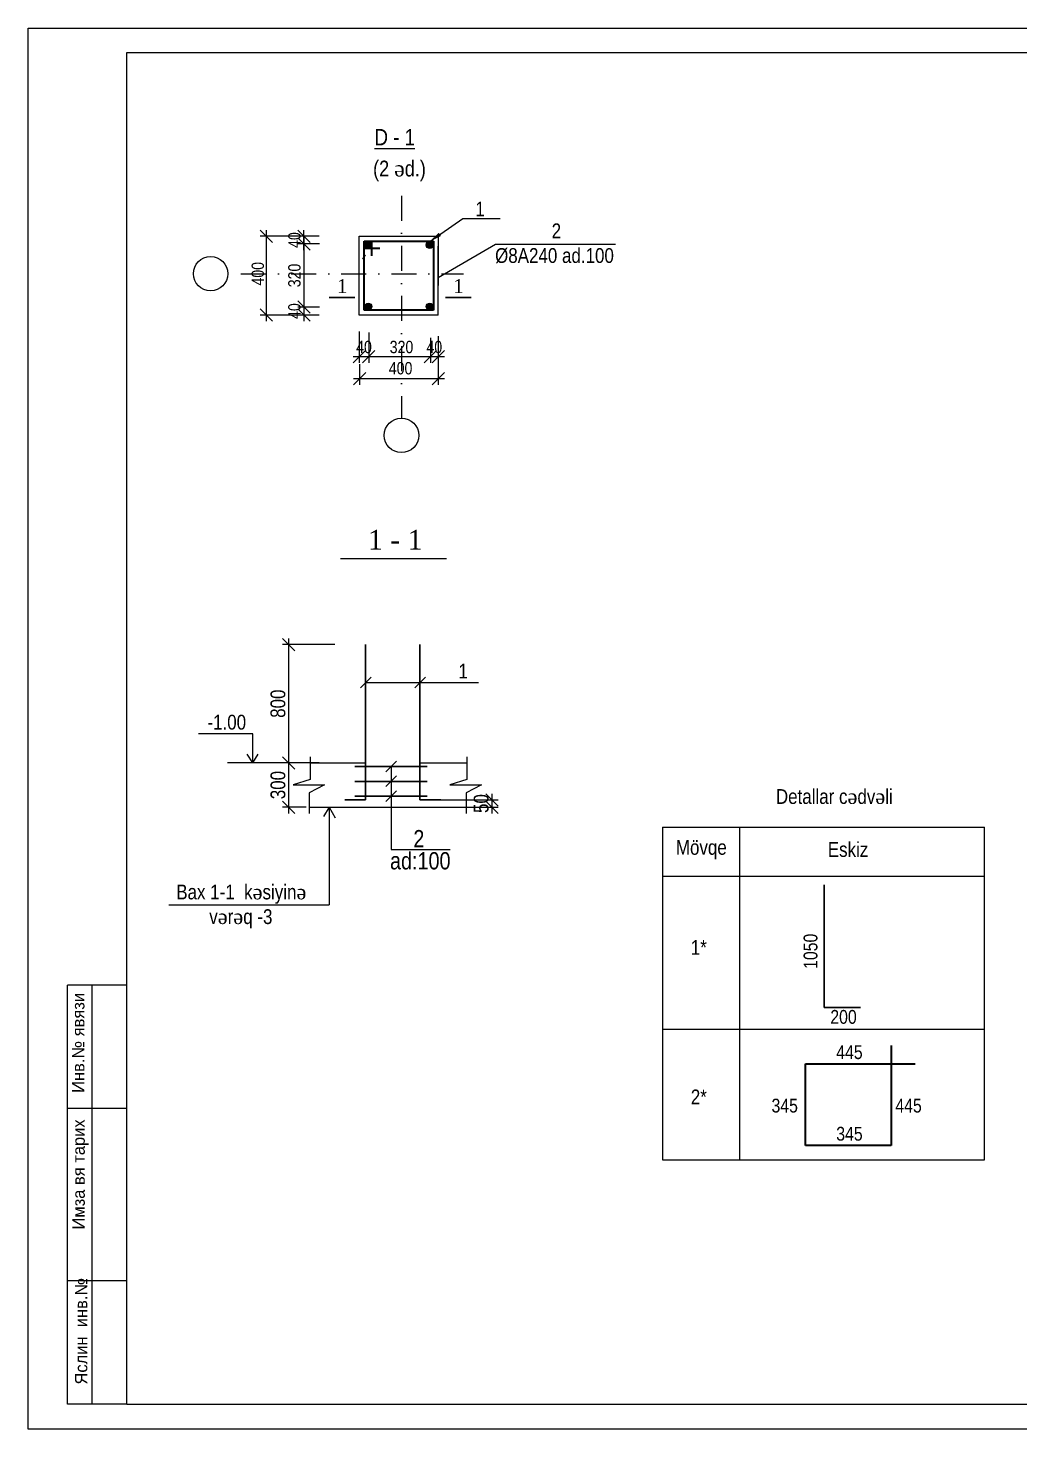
# Model space of a CAD drawing. Header units: millimetres. Extents: x 806395 to 2097197, y -233789 to 193681.
# Drawn here: x 2056986 to 2077092, y -145537 to -117129 of the extents above; entities that cross this region are included whole.
import ezdxf

# ---------------------------------------------------------------- set-up
doc = ezdxf.new("R2010")
doc.units = ezdxf.units.MM
doc.linetypes.add('DASHDOTX2', pattern=[50.8, 25.4, -12.7, 0, -12.7])
doc.layers.add('Ox xetti', color=7, linetype='Continuous')
doc.layers.add('text', color=7, linetype='Continuous')
for name, color, linetype, lineweight in [('аракясмя', 130, 'Continuous', 20), ('арматура', 142, 'Continuous', 40), ('Х - диварлар.', 31, 'Continuous', 25)]:
    doc.layers.add(name, color=color, linetype=linetype, lineweight=lineweight)
doc.styles.add('CP_ATTR', font='A3TI(LA).TTF')
doc.styles.add('RomanS', font='times.ttf', dxfattribs={"height": 300})
doc.styles.add('style1', font='A3TI(LA).TTF', dxfattribs={"height": 400})
doc.styles.add('style6', font='ARIALN.TTF', dxfattribs={"height": 300})
doc.styles.add('Times New Roman', font='times.ttf')
doc.dimstyles.new('DIM_100', dxfattribs={"dimscale": 100, "dimtxt": 400, "dimasz": 2.5, "dimexe": 1.25, "dimexo": 0.625, "dimtad": 1, "dimdec": 0, "dimtxsty": 'style1', "dimblk": 'OBLIQUE', "dimcen": 2.5, "dimdle": 1.25, "dimclrd": 251, "dimclre": 251, "dimaunit": 1, "dimadec": 3, "dimazin": 0, "dimtfac": 1, "dimtdec": 0, "dimtmove": 1, "dimatfit": 3, "dimfxl": 1.25, "dimlwd": 13, "dimlwe": 5, "dimarcsym": 0})

# ---------------------------------------------------------------- blocks, each defined once
blk = doc.blocks.new('ntnntyht')
at = {"lineweight": 25}
for p, q in [((1961564, -20955), (2003567, -20955)), ((1963654, -41225), (1962400, -41225)), ((1963656, -43837), (1962402, -43837)), ((1963656, -47494), (1962402, -47494)), ((1963654, -50106), (1962400, -50106))]:
    blk.add_line(p, q, dxfattribs=at)
at = {"color": 1, "lineweight": 25}
for p, q in [((1961564, -50629), (1961564, -20955)), ((2003567, -50629), (1961564, -50629))]:
    blk.add_line(p, q, dxfattribs=at)
at = {"lineweight": 25, "ltscale": 15}
blk.add_line((2003045, -21477), (1963653, -21477), dxfattribs=at)
at = {"color": 1, "lineweight": 25, "ltscale": 15}
for q in [(1963654, -21476), (2003045, -50106)]:
    blk.add_line((1963654, -50106), q, dxfattribs=at)
at = {"lineweight": 25, "ltscale": 0.25}
for p, q in [((1962400, -50106), (1962400, -41225)), ((1962922, -50107), (1962922, -41225))]:
    blk.add_line(p, q, dxfattribs=at)
at = {"lineweight": 25, "char_height": 261.21, "width": 6227.25, "attachment_point": 1, "rotation": 90, "style": 'CP_ATTR'}
for s, insert in [('\\pt3143;Инв.№ явязи', (1962497, -43510)), ('\\pt3143;Имза вя тарих', (1962505, -46404)), ('\\pt3143;Яслин  инв.№', (1962558, -49687))]:
    blk.add_mtext(s, dxfattribs=dict(at, insert=insert))
blk = doc.blocks.new('_Oblique')
at = {"color": 0, "linetype": 'ByBlock', "lineweight": -2}
blk.add_line((-0.5, -0.5), (0.5, 0.5), dxfattribs=at)
blk = doc.blocks.new('*D56')
at = {"color": 251, "lineweight": 5, "ltscale": 15, "transparency": 16777216}
for p, q in [((2065301, -123615), (2065301, -124364)), ((2063707, -123944), (2063707, -124364))]:
    blk.add_line(p, q, dxfattribs=at)
at = {"color": 251, "linetype": 'ByBlock', "lineweight": 13, "ltscale": 15, "transparency": 16777216}
blk.add_line((2063582, -124239), (2065426, -124239), dxfattribs=at)
at = {"layer": 'Defpoints', "color": 0, "ltscale": 15, "transparency": 16777216}
for p in [(2065301, -123552, 53), (2063707, -123881), (2065301, -124239)]:
    blk.add_point(p, dxfattribs=at)
at = {"color": 251, "lineweight": 13, "ltscale": 15, "transparency": 16777216, "xscale": 250, "yscale": 250, "zscale": 250, "rotation": 180}
blk.add_blockref('_Oblique', (2063707, -124239), dxfattribs=at)
at = {"color": 251, "lineweight": 13, "ltscale": 15, "transparency": 16777216, "xscale": 250, "yscale": 250, "zscale": 250}
blk.add_blockref('_Oblique', (2065301, -124239), dxfattribs=at)
at = {"color": 0, "lineweight": 5, "ltscale": 15, "transparency": 16777216, "insert": (2064538, -124029), "char_height": 300, "attachment_point": 5, "style": 'style6'}
blk.add_mtext('{\\fArial Narrow|b0|i0|c238|p34;\\H0.83333x;400}', dxfattribs=at)
blk = doc.blocks.new('*D57')
at = {"color": 251, "linetype": 'ByBlock', "lineweight": 13, "ltscale": 15, "transparency": 16777216}
blk.add_line((2061819, -123075), (2061819, -121225), dxfattribs=at)
at = {"color": 251, "lineweight": 5, "ltscale": 15, "transparency": 16777216}
for p, q in [((2062887, -121350), (2061694, -121350)), ((2062887, -122950), (2061694, -122950))]:
    blk.add_line(p, q, dxfattribs=at)
at = {"layer": 'Defpoints', "color": 0, "ltscale": 15, "transparency": 16777216}
for p in [(2061819, -121350), (2062950, -121350), (2062950, -122950)]:
    blk.add_point(p, dxfattribs=at)
at = {"color": 251, "lineweight": 13, "ltscale": 15, "transparency": 16777216, "xscale": 250, "yscale": 250, "zscale": 250}
for p, rotation in [((2061819, -121350), 90), ((2061819, -122950), 270)]:
    blk.add_blockref('_Oblique', p, dxfattribs=dict(at, rotation=rotation))
at = {"color": 0, "lineweight": 5, "ltscale": 15, "transparency": 16777216, "insert": (2061645, -122112), "char_height": 300, "attachment_point": 5, "rotation": 90, "style": 'style6'}
blk.add_mtext('{\\fArial Narrow|b0|i0|c238|p34;\\H0.83333x;400}', dxfattribs=at)
blk = doc.blocks.new('*D58')
at = {"color": 251, "linetype": 'ByBlock', "lineweight": 13, "ltscale": 15, "transparency": 16777216}
blk.add_line((2063766, -123790), (2065266, -123790), dxfattribs=at)
at = {"color": 251, "lineweight": 5, "ltscale": 15, "transparency": 16777216}
for p, q in [((2063891, -123852), (2063891, -123915)), ((2065141, -123852), (2065141, -123915))]:
    blk.add_line(p, q, dxfattribs=at)
at = {"layer": 'Defpoints', "color": 0, "ltscale": 15, "transparency": 16777216}
for p in [(2063891, -123790), (2065141, -123790), (2065141, -123790)]:
    blk.add_point(p, dxfattribs=at)
at = {"color": 251, "lineweight": 13, "ltscale": 15, "transparency": 16777216, "xscale": 250, "yscale": 250, "zscale": 250, "rotation": 180}
blk.add_blockref('_Oblique', (2063891, -123790), dxfattribs=at)
at = {"color": 251, "lineweight": 13, "ltscale": 15, "transparency": 16777216, "xscale": 250, "yscale": 250, "zscale": 250}
blk.add_blockref('_Oblique', (2065141, -123790), dxfattribs=at)
at = {"color": 0, "lineweight": 5, "ltscale": 15, "transparency": 16777216, "insert": (2064556, -123599), "char_height": 300, "attachment_point": 5, "style": 'style6'}
blk.add_mtext('{\\fArial Narrow|b0|i0|c238|p34;\\H0.83333x;320}', dxfattribs=at)
blk = doc.blocks.new('*D59')
at = {"color": 251, "linetype": 'ByBlock', "lineweight": 13, "ltscale": 15, "transparency": 16777216}
blk.add_line((2066387, -132655), (2066387, -133055), dxfattribs=at)
at = {"color": 251, "lineweight": 5, "ltscale": 15, "transparency": 16777216}
for p, q in [((2065197, -132780), (2066512, -132780)), ((2065197, -132930), (2066512, -132930))]:
    blk.add_line(p, q, dxfattribs=at)
at = {"layer": 'Defpoints', "color": 0, "ltscale": 15, "transparency": 16777216}
for p in [(2065134, -132780), (2065134, -132930), (2066387, -132930)]:
    blk.add_point(p, dxfattribs=at)
at = {"color": 251, "lineweight": 13, "ltscale": 15, "transparency": 16777216, "xscale": 250, "yscale": 250, "zscale": 250}
for p, rotation in [((2066387, -132780), 90), ((2066387, -132930), 270)]:
    blk.add_blockref('_Oblique', p, dxfattribs=dict(at, rotation=rotation))
at = {"color": 0, "lineweight": 5, "ltscale": 15, "transparency": 16777216, "insert": (2066172, -132855), "char_height": 300, "attachment_point": 5, "rotation": 90, "style": 'style6'}
blk.add_mtext('50', dxfattribs=at)
blk = doc.blocks.new('*D49')
at = {"color": 251, "linetype": 'ByBlock', "lineweight": 13, "transparency": 16777216}
blk.add_line((2062577, -121632), (2062577, -121225), dxfattribs=at)
at = {"color": 251, "lineweight": 5, "transparency": 16777216}
for p, q in [((2062887, -121350), (2062452, -121350)), ((2062891, -121507), (2062452, -121507))]:
    blk.add_line(p, q, dxfattribs=at)
at = {"layer": 'Defpoints', "color": 0, "transparency": 16777216}
for p in [(2062577, -121350), (2062950, -121350, -53), (2062954, -121507, -53)]:
    blk.add_point(p, dxfattribs=at)
at = {"color": 251, "lineweight": 13, "transparency": 16777216, "xscale": 250, "yscale": 250, "zscale": 250}
for p, rotation in [((2062577, -121350), 90), ((2062577, -121507), 270)]:
    blk.add_blockref('_Oblique', p, dxfattribs=dict(at, rotation=rotation))
at = {"color": 0, "transparency": 16777216, "insert": (2062387, -121429), "char_height": 300, "attachment_point": 5, "rotation": 90, "style": 'style6'}
blk.add_mtext('{\\fArial Narrow|b0|i0|c238|p34;\\H0.83333x;40}', dxfattribs=at)
blk = doc.blocks.new('*D50')
at = {"color": 251, "lineweight": 5, "transparency": 16777216}
for p, q in [((2062891, -121507), (2062452, -121507)), ((2062891, -122787), (2062452, -122787))]:
    blk.add_line(p, q, dxfattribs=at)
at = {"color": 251, "linetype": 'ByBlock', "lineweight": 13, "transparency": 16777216}
blk.add_line((2062577, -121382), (2062577, -122912), dxfattribs=at)
at = {"layer": 'Defpoints', "color": 0, "transparency": 16777216}
for p in [(2062954, -121507, -53), (2062577, -122787), (2062954, -122787, -53)]:
    blk.add_point(p, dxfattribs=at)
at = {"color": 251, "lineweight": 13, "transparency": 16777216, "xscale": 250, "yscale": 250, "zscale": 250}
for p, rotation in [((2062577, -121507), 90), ((2062577, -122787), 270)]:
    blk.add_blockref('_Oblique', p, dxfattribs=dict(at, rotation=rotation))
at = {"color": 0, "transparency": 16777216, "insert": (2062387, -122147), "char_height": 300, "attachment_point": 5, "rotation": 90, "style": 'style6'}
blk.add_mtext('{\\H0.83333x;3\\fArial Narrow|b0|i0|c238|p34;2\\fArial Narrow|b0|i0|c204|p34;0}', dxfattribs=at)
blk = doc.blocks.new('*D51')
at = {"color": 251, "linetype": 'ByBlock', "lineweight": 13, "transparency": 16777216}
blk.add_line((2062577, -122662), (2062577, -123075), dxfattribs=at)
at = {"color": 251, "lineweight": 5, "transparency": 16777216}
for p, q in [((2062829, -122787), (2062452, -122787)), ((2062829, -122950), (2062452, -122950))]:
    blk.add_line(p, q, dxfattribs=at)
at = {"layer": 'Defpoints', "color": 0, "transparency": 16777216}
for p in [(2062577, -122950), (2062891, -122787), (2062891, -122950, -53)]:
    blk.add_point(p, dxfattribs=at)
at = {"color": 251, "lineweight": 13, "transparency": 16777216, "xscale": 250, "yscale": 250, "zscale": 250}
for p, rotation in [((2062577, -122787), 90), ((2062577, -122950), 270)]:
    blk.add_blockref('_Oblique', p, dxfattribs=dict(at, rotation=rotation))
at = {"color": 0, "transparency": 16777216, "insert": (2062387, -122869), "char_height": 300, "attachment_point": 5, "rotation": 90, "style": 'style6'}
blk.add_mtext('{\\fArial Narrow|b0|i0|c238|p34;\\H0.83333x;40}', dxfattribs=at)
blk = doc.blocks.new('*D52')
at = {"color": 251, "lineweight": 5, "transparency": 16777216}
for p, q in [((2063701, -123285), (2063701, -123915)), ((2063891, -123304), (2063891, -123915))]:
    blk.add_line(p, q, dxfattribs=at)
at = {"color": 251, "linetype": 'ByBlock', "lineweight": 13, "transparency": 16777216}
blk.add_line((2063576, -123790), (2064016, -123790), dxfattribs=at)
at = {"layer": 'Defpoints', "color": 0, "transparency": 16777216}
for p in [(2063701, -123223), (2063891, -123241, -53), (2063891, -123790)]:
    blk.add_point(p, dxfattribs=at)
at = {"color": 251, "lineweight": 13, "transparency": 16777216, "xscale": 250, "yscale": 250, "zscale": 250, "rotation": 180}
blk.add_blockref('_Oblique', (2063701, -123790), dxfattribs=at)
at = {"color": 251, "lineweight": 13, "transparency": 16777216, "xscale": 250, "yscale": 250, "zscale": 250}
blk.add_blockref('_Oblique', (2063891, -123790), dxfattribs=at)
at = {"color": 0, "transparency": 16777216, "insert": (2063796, -123599), "char_height": 300, "attachment_point": 5, "style": 'style6'}
blk.add_mtext('{\\fArial Narrow|b0|i0|c238|p34;\\H0.83333x;40}', dxfattribs=at)
blk = doc.blocks.new('*D53')
at = {"color": 251, "lineweight": 5, "transparency": 16777216}
for p, q in [((2065141, -123411), (2065141, -123915)), ((2065301, -123380), (2065301, -123915))]:
    blk.add_line(p, q, dxfattribs=at)
at = {"color": 251, "linetype": 'ByBlock', "lineweight": 13, "transparency": 16777216}
blk.add_line((2065016, -123790), (2065426, -123790), dxfattribs=at)
at = {"layer": 'Defpoints', "color": 0, "transparency": 16777216}
for p in [(2065141, -123349, -53), (2065301, -123317), (2065301, -123790)]:
    blk.add_point(p, dxfattribs=at)
at = {"color": 251, "lineweight": 13, "transparency": 16777216, "xscale": 250, "yscale": 250, "zscale": 250, "rotation": 180}
blk.add_blockref('_Oblique', (2065141, -123790), dxfattribs=at)
at = {"color": 251, "lineweight": 13, "transparency": 16777216, "xscale": 250, "yscale": 250, "zscale": 250}
blk.add_blockref('_Oblique', (2065301, -123790), dxfattribs=at)
at = {"color": 0, "transparency": 16777216, "insert": (2065221, -123599), "char_height": 300, "attachment_point": 5, "style": 'style6'}
blk.add_mtext('{\\fArial Narrow|b0|i0|c238|p34;\\H0.83333x;40}', dxfattribs=at)
blk = doc.blocks.new('*D54')
at = {"color": 251, "linetype": 'ByBlock', "lineweight": 13, "transparency": 16777216}
blk.add_line((2062269, -129505), (2062269, -132155), dxfattribs=at)
at = {"color": 251, "lineweight": 5, "transparency": 16777216}
for p, q in [((2063203, -129630), (2062144, -129630)), ((2062640, -132030), (2062144, -132030))]:
    blk.add_line(p, q, dxfattribs=at)
at = {"layer": 'Defpoints', "color": 0, "transparency": 16777216}
for p in [(2063266, -129630, -53), (2062269, -132030), (2062702, -132030)]:
    blk.add_point(p, dxfattribs=at)
at = {"color": 251, "lineweight": 13, "transparency": 16777216, "xscale": 250, "yscale": 250, "zscale": 250}
for p, rotation in [((2062269, -129630), 90), ((2062269, -132030), 270)]:
    blk.add_blockref('_Oblique', p, dxfattribs=dict(at, rotation=rotation))
at = {"color": 0, "transparency": 16777216, "insert": (2062053, -130830), "char_height": 300, "attachment_point": 5, "rotation": 90, "style": 'style6'}
blk.add_mtext('800', dxfattribs=at)
blk = doc.blocks.new('*D55')
at = {"color": 251, "lineweight": 5, "transparency": 16777216}
for p, q in [((2062640, -132030), (2062144, -132030)), ((2062623, -132930), (2062144, -132930))]:
    blk.add_line(p, q, dxfattribs=at)
at = {"color": 251, "linetype": 'ByBlock', "lineweight": 13, "transparency": 16777216}
blk.add_line((2062269, -131905), (2062269, -133055), dxfattribs=at)
at = {"layer": 'Defpoints', "color": 0, "transparency": 16777216}
for p in [(2062702, -132030, -53), (2062269, -132930), (2062686, -132930)]:
    blk.add_point(p, dxfattribs=at)
at = {"color": 251, "lineweight": 13, "transparency": 16777216, "xscale": 250, "yscale": 250, "zscale": 250}
for p, rotation in [((2062269, -132030), 90), ((2062269, -132930), 270)]:
    blk.add_blockref('_Oblique', p, dxfattribs=dict(at, rotation=rotation))
at = {"color": 0, "transparency": 16777216, "insert": (2062053, -132480), "char_height": 300, "attachment_point": 5, "rotation": 90, "style": 'style6'}
blk.add_mtext('{\\fArial Narrow|b0|i0|c238|p34;3}00', dxfattribs=at)

msp = doc.modelspace()

# ---------------------------------------------------------------- hatches: boundary and pattern name
for points in [[(2063801.378, -121528.948, 1), (2063945.432, -121528.948, 1)], [(2065057.324, -121528.948, 1), (2065201.378, -121528.948, 1)], [(2063808.712, -122778.274, 1), (2063952.766, -122778.274, 1)], [(2065057.324, -122778.274, 1), (2065201.378, -122778.274, 1)]]:
    msp.add_hatch(color=7).paths.add_polyline_path(points)

# ---------------------------------------------------------------- linework, layer by layer
at = {"color": 7}
for p, q in [((2063701.378, -122950.301), (2063701.378, -121350.301)), ((2063701.378, -121350.301), (2064901.378, -121350.301)), ((2065301.378, -121350.301), (2065301.378, -122350.301)), ((2065301.378, -122950.301), (2063701.378, -122950.301))]:
    msp.add_line(p, q, dxfattribs=at)
at = {"color": 7, "lineweight": 35}
for p, q in [((2063801.378, -122850.301), (2063801.378, -121450.301)), ((2063801.378, -121450.301), (2065201.378, -121450.301)), ((2063952.027, -121749.857), (2063952.027, -121450.301)), ((2065201.378, -121450.301), (2065201.378, -122850.301)), ((2064117.653, -121602.808), (2063801.378, -121602.808)), ((2065201.378, -122850.301), (2063801.378, -122850.301))]:
    msp.add_line(p, q, dxfattribs=at)
at = {"color": 7, "linetype": 'ByBlock', "lineweight": 25}
for p, q in [((2064501.378, -121350.301), (2065301.378, -121350.301)), ((2065301.378, -122950.301), (2065301.378, -121550.301)), ((2063774.177, -121813.072), (2063828.579, -121727.531))]:
    msp.add_line(p, q, dxfattribs=at)
at = {"color": 7, "lineweight": 15, "ltscale": 5}
for p, q in [((2065301.378, -122184.995), (2066459.613, -121515.521, 52.59)), ((2066459.613, -121515.521, 52.59), (2068891.78, -121515.521, 52.59))]:
    msp.add_line(p, q, dxfattribs=at)
at = {"lineweight": 30}
for p, q in [((2063093.005, -122594.969), (2063609.589, -122594.969)), ((2065448.808, -122594.969), (2065965.392, -122594.969))]:
    msp.add_line(p, q, dxfattribs=at)
at = {"color": 0, "lineweight": 30}
for p, q in [((2063829.341, -129629.699), (2063829.341, -132779.699)), ((2064927.778, -129629.699), (2064927.778, -132779.699)), ((2063610.893, -132104.699), (2065076.837, -132104.699)), ((2063611.987, -132404.699), (2065077.932, -132404.699)), ((2063406.644, -132779.699), (2063829.341, -132779.699)), ((2063613.082, -132704.699), (2065079.026, -132704.699)), ((2064927.778, -132779.699), (2065350.475, -132779.699)), ((2073123.374, -134504.923, 52.59), (2073123.374, -136988.838, 52.59)), ((2073123.374, -136988.838, 52.59), (2073861.68, -136988.838, 52.59))]:
    msp.add_line(p, q, dxfattribs=at)
at = {"color": 0, "lineweight": 13}
for p, q in [((2063941.963, -130294.815), (2063724.745, -130510.616)), ((2065040.4, -130294.815), (2064823.182, -130510.616)), ((2066114.662, -130406.702), (2063829.341, -130406.702)), ((2061540.998, -132029.699), (2061540.998, -131441.492)), ((2064456.208, -131995.264), (2064238.99, -132211.065)), ((2064456.208, -132295.264), (2064238.99, -132511.065)), ((2064347.428, -132103.335), (2064343.586, -133785.282)), ((2064456.208, -132595.264), (2064238.99, -132811.065)), ((2064343.586, -133785.282), (2065543.586, -133785.282))]:
    msp.add_line(p, q, dxfattribs=at)
at = {"color": 7, "lineweight": 13}
msp.add_line((2061540.998, -131441.492), (2060441.674, -131441.492), dxfattribs=at)
at = {"color": 0, "lineweight": 0}
msp.add_line((2062885.459, -132029.699), (2061029.553, -132029.699), dxfattribs=at)
at = {"ltscale": 3}
for p, q in [((2062702.066, -131909.545), (2062702.066, -132365.406)), ((2062702.066, -132029.699), (2063829.341, -132029.699)), ((2064927.778, -132029.699), (2065879.902, -132029.699)), ((2065879.902, -131909.545), (2065879.902, -132365.406)), ((2062702.066, -132365.406), (2062358.552, -132477.043)), ((2065879.902, -132365.406), (2065536.388, -132477.043)), ((2062358.552, -132477.043), (2062997.489, -132477.043)), ((2062997.489, -132477.043), (2062685.937, -132640.633)), ((2062685.937, -132640.633), (2062685.937, -133055.106)), ((2065536.388, -132477.043), (2066175.325, -132477.043)), ((2066175.325, -132477.043), (2065863.773, -132640.633)), ((2065863.773, -132640.633), (2065863.773, -133055.106)), ((2062685.937, -132929.699), (2065863.773, -132929.699))]:
    msp.add_line(p, q, dxfattribs=at)
at = {"color": 0, "lineweight": 13, "ltscale": 15}
for p, q in [((2063093.07, -132929.699), (2062973.56, -133120.444)), ((2063093.07, -132929.699), (2063093.07, -134906.762)), ((2063093.07, -132929.699), (2063214.497, -133143.078)), ((2059841.01, -134906.762), (2063093.07, -134906.762))]:
    msp.add_line(p, q, dxfattribs=at)
at = {"color": 0, "ltscale": 3}
for p, q in [((2069848.524, -133332.994), (2069848.524, -140082.448)), ((2069848.524, -133332.994), (2076375.19, -133332.994)), ((2071411.857, -140082.448), (2071411.857, -133332.994)), ((2076375.19, -140082.448), (2076375.19, -133332.994)), ((2069848.524, -134326.327), (2076375.19, -134326.327)), ((2069848.524, -137432.448), (2076375.19, -137432.448)), ((2069848.524, -140082.448), (2076375.19, -140082.448))]:
    msp.add_line(p, q, dxfattribs=at)
at = {"lineweight": 35}
for p, q in [((2074478.763, -137760.475), (2074478.763, -139788.473)), ((2072744.273, -138130.111), (2074966.929, -138130.111)), ((2072744.273, -139788.473), (2072744.273, -138130.111)), ((2074478.763, -139788.473), (2072744.273, -139788.473))]:
    msp.add_line(p, q, dxfattribs=at)
at = {"color": 7, "lineweight": 13, "ltscale": 15}
for points in [[(2061540.998, -132029.699), (2061430.117, -131850.224)], [(2061540.998, -132029.699), (2061651.88, -131850.224)]]:
    msp.add_lwpolyline(points, dxfattribs=at)
at = {"color": 7}
for centre in [(2063873.405, -121528.948), (2065129.351, -121528.948), (2063880.739, -122778.274), (2065129.351, -122778.274)]:
    msp.add_circle(centre, 72.027, dxfattribs=at)
at = {"layer": 'Ox xetti', "linetype": 'DASHDOTX2', "ltscale": 20}
for p, q in [((2064555.792, -120529.6), (2064555.792, -125038.421)), ((2061302.425, -122111.533), (2065814.881, -122111.533))]:
    msp.add_line(p, q, dxfattribs=at)
at = {"layer": 'аракясмя', "color": 7, "lineweight": 20}
for centre, radius in [((2060685.944, -122111.533), 348.12), ((2064555.792, -125389.124), 350.703)]:
    msp.add_circle(centre, radius, dxfattribs=at)
at = {"layer": 'арматура', "color": 7, "lineweight": 15}
msp.add_line((2063319.124, -127884.806), (2065468.285, -127884.806), dxfattribs=at)

# ---------------------------------------------------------------- block references
at = {"color": 3, "xscale": 0.9573202276254527, "yscale": 0.9573202276254527, "zscale": 0.9573202276254527}
msp.add_blockref('ntnntyht', (179141.232, -97069.001), dxfattribs=at)

# ---------------------------------------------------------------- texts
at = {"color": 0, "lineweight": 9, "ltscale": 0.5, "insert": (2064829.225, -119177.545, 52.59), "char_height": 330, "width": 2700.05012, "attachment_point": 3, "style": 'style6'}
msp.add_mtext('{\\LD - 1}', dxfattribs=at)
at = {"insert": (2062349.077, -119818.939), "char_height": 320, "width": 8923.08993, "attachment_point": 1, "style": 'style6'}
msp.add_mtext('                ({\\fArial Narrow|b0|i0|c238|p34;2} {\\fTimes New Roman|b0|i0|c238|p18;ə\\fArial Narrow|b0|i0|c238|p34;d.})', dxfattribs=at)
at = {"ltscale": 0.01, "char_height": 283.3866, "width": 6732.33333, "attachment_point": 1, "style": 'RomanS'}
for insert in [(2063247.905, -122220.286), (2065603.708, -122220.286)]:
    msp.add_mtext('{\\fTimes New Roman|b0|i0|c238|p18;1}', dxfattribs=dict(at, insert=insert))
at = {"color": 0, "linetype": 'ByBlock', "lineweight": 0, "width": 1699.2, "attachment_point": 1, "style": 'style6'}
for s, insert, char_height in [('{\\fArial Narrow|b0|i0|c238|p34;1}', (2065711.841, -130018.91), 300), ('{\\fArial Narrow|b0|i0|c238|p34;2}', (2064796.317, -133392.096), 350)]:
    msp.add_mtext(s, dxfattribs=dict(at, insert=insert, char_height=char_height))
at = {"lineweight": 9, "insert": (2060622.797, -131054.884), "char_height": 300, "width": 18487.82211, "attachment_point": 1, "style": 'style6'}
msp.add_mtext('-{\\fArial Narrow|b0|i0|c238|p34;1}.{\\fArial Narrow|b0|i0|c238|p34;00}', dxfattribs=at)
at = {"color": 0, "lineweight": 0, "insert": (2072144.631, -132562.027), "char_height": 300, "width": 16391.5823, "attachment_point": 1, "style": 'style6'}
msp.add_mtext('{\\fArial Narrow|b0|i0|c238|p34;Detallar c\\fTimes New Roman|b0|i0|c238|p18;ə\\fArial Narrow|b0|i0|c238|p34;dv\\fTimes New Roman|b0|i0|c238|p18;ə\\fArial Narrow|b0|i0|c238|p34;li}', dxfattribs=at)
at = {"color": 0, "lineweight": 0, "attachment_point": 5, "style": 'style6'}
for s, insert, char_height in [('{\\fArial Narrow|b0|i0|c238|p34;Mövqe}', (2070633.092, -133788.655), 300), ('{\\fArial Narrow|b0|i0|c238|p34;Eskiz}', (2073607.052, -133788.655), 300), ('ad:{\\fArial Narrow|b0|i0|c238|p34;10}0', (2064936.634, -134017.533), 350), ('          {\\fArial Narrow|b0|i0|c238|p34;1*} ', (2070104.811, -135772.037), 300), ('200', (2073514.851, -137182.697), 280), ('4{\\fArial Narrow|b0|i0|c238|p34;4}5', (2073635.389, -137897.772), 280), ('          {\\fArial Narrow|b0|i0|c238|p34;2*} ', (2070104.811, -138804.141), 300), ('3{\\fArial Narrow|b0|i0|c238|p34;4}5', (2072323.438, -138981.702, -52.59), 280), ('4{\\fArial Narrow|b0|i0|c238|p34;4}5', (2074833.408, -138981.702, -52.59), 280), ('3{\\fArial Narrow|b0|i0|c238|p34;4}5', (2073635.389, -139552.036, -52.59), 280)]:
    msp.add_mtext(s, dxfattribs=dict(at, insert=insert, char_height=char_height))
at = {"color": 7, "linetype": 'ByBlock', "ltscale": 20, "insert": (2059990.753, -134497.756), "char_height": 300, "width": 8533.33235, "attachment_point": 1, "style": 'style6'}
msp.add_mtext('{\\fArial Narrow|b0|i0|c238|p34;Bax 1-1\\C256; \\C7; k\\fTimes New Roman|b0|i0|c238|p18;ə\\fArial Narrow|b0|i0|c238|p34;siyin\\fTimes New Roman|b0|i0|c238|p18;ə\\fArial Narrow|b0|i0|c238|p34;\\P       v\\fTimes New Roman|b0|i0|c238|p18;ə\\fArial Narrow|b0|i0|c238|p34;r\\fTimes New Roman|b0|i0|c238|p18;ə\\fArial Narrow|b0|i0|c238|p34;q -3}', dxfattribs=at)
at = {"color": 0, "lineweight": 0, "insert": (2072848.162, -135850.506), "char_height": 280, "attachment_point": 5, "rotation": 90, "style": 'style6'}
msp.add_mtext('1{\\fArial Narrow|b0|i0|c238|p34;0}50', dxfattribs=at)
at = {"layer": 'text', "char_height": 300, "attachment_point": 1, "style": 'style6'}
for s, insert in [('    {\\fArial Narrow|b0|i0|c238|p34;      1}', (2065097.737, -120649.309)), ('    {\\fArial Narrow|b0|i0|c238|p34;        2\\P%%C}8{\\fArial Narrow|b0|i0|c238|p34;A240 ad.100}', (2066452.831, -121092.64, 52.59))]:
    msp.add_mtext(s, dxfattribs=dict(at, insert=insert))
at = {"layer": 'Х - диварлар.', "color": 7, "style": 'Times New Roman'}
msp.add_text('1 - 1', height=400, dxfattribs=at).set_placement((2063875.67, -127704.416))

# ---------------------------------------------------------------- dimensions: what is measured, and where the dimension line sits
at = {"color": 0, "lineweight": 5, "ltscale": 15}
for base, p1, p2, text, picture, middle in [((2061819.15, -121350.301), (2062949.688, -122950.301), (2062949.688, -121350.301), '{\\fArial Narrow|b0|i0|c238|p34;\\H0.83333x;400}', '*D57', (2061835.011, -122111.533)), ((2066387.239, -132929.699), (2065134.017, -132779.699), (2065134.017, -132929.699), '50', '*D59', (2066387.239, -132854.699))]:
    dim = msp.add_linear_dim(base=base, p1=p1, p2=p2, angle=90, text=text, dimstyle='DIM_100', override={"dimtxsty": 'style6'}, dxfattribs=at)
    dim.commit()
    dim.dimension.update_dxf_attribs({"geometry": picture, "text_midpoint": middle, "dimtype": 160})
for base, p1, p2, picture, middle in [((2062576.729, -121350.301, 52.59), (2062953.74, -121507.173), (2062949.688, -121350.301), '*D49', (2062576.729, -121428.737, 52.59)), ((2062576.729, -122950.301, 52.59), (2062891.24, -122786.833, 52.59), (2062891.24, -122950.301), '*D51', (2062576.729, -122868.567, 52.59))]:
    dim = msp.add_linear_dim(base=base, p1=p1, p2=p2, angle=90, text='{\\fArial Narrow|b0|i0|c238|p34;\\H0.83333x;40}', dimstyle='DIM_100', override={"dimtxsty": 'style6'})
    dim.commit()
    dim.dimension.update_dxf_attribs({"geometry": picture, "text_midpoint": middle, "dimtype": 160})
for base, p1, p2, text, picture, middle in [((2062576.729, -122786.833, 52.59), (2062953.74, -121507.173), (2062953.74, -122786.833), '{\\H0.83333x;3\\fArial Narrow|b0|i0|c238|p34;2\\fArial Narrow|b0|i0|c204|p34;0}', '*D50', (2062386.586, -122147.003, 52.59)), ((2062268.952, -132029.699), (2063265.704, -129629.699, -52.59), (2062702.066, -132029.699), '800', '*D54', (2062053.28, -130829.699)), ((2062268.952, -132929.699), (2062702.066, -132029.699, -52.59), (2062685.937, -132929.699), '{\\fArial Narrow|b0|i0|c238|p34;3}00', '*D55', (2062053.28, -132479.699))]:
    dim = msp.add_linear_dim(base=base, p1=p1, p2=p2, angle=90, text=text, dimstyle='DIM_100', override={"dimtxsty": 'style6'})
    dim.commit()
    dim.dimension.update_dxf_attribs({"geometry": picture, "text_midpoint": middle})
for base, p1, p2, picture, middle in [((2063891, -123789.557, 52.59), (2063701.378, -123222.537, 52.59), (2063891, -123241.067), '*D52', (2063796.189, -123789.557, 52.59)), ((2065301.378, -123789.557, 52.59), (2065141.323, -123348.888), (2065301.378, -123317.386, 52.59), '*D53', (2065221.351, -123789.557, 52.59))]:
    dim = msp.add_linear_dim(base=base, p1=p1, p2=p2, text='{\\fArial Narrow|b0|i0|c238|p34;\\H0.83333x;40}', dimstyle='DIM_100', override={"dimtxsty": 'style6'})
    dim.commit()
    dim.dimension.update_dxf_attribs({"geometry": picture, "text_midpoint": middle, "dimtype": 160})
for base, p1, p2, text, picture, middle in [((2065301.378, -124238.746), (2063706.735, -123881.462), (2065301.378, -123552.25, 52.59), '{\\fArial Narrow|b0|i0|c238|p34;\\H0.83333x;400}', '*D56', (2064538.266, -124219.627)), ((2065141.323, -123789.557), (2063891, -123789.557), (2065141.323, -123789.557), '{\\fArial Narrow|b0|i0|c238|p34;\\H0.83333x;320}', '*D58', (2064555.792, -123789.557))]:
    dim = msp.add_linear_dim(base=base, p1=p1, p2=p2, text=text, dimstyle='DIM_100', override={"dimtxsty": 'style6'}, dxfattribs=at)
    dim.commit()
    dim.dimension.update_dxf_attribs({"geometry": picture, "text_midpoint": middle, "dimtype": 160})

# ---------------------------------------------------------------- leaders
at = {"color": 7, "lineweight": 15, "ltscale": 80}
msp.add_leader([(2065129.351, -121456.921), (2065796.746, -120990.239), (2066556.149, -120990.239)], dimstyle='DIM_100', override={"dimgap": 0.625, "dimtad": 0}, dxfattribs=at)

doc.saveas('drawing.dxf')
